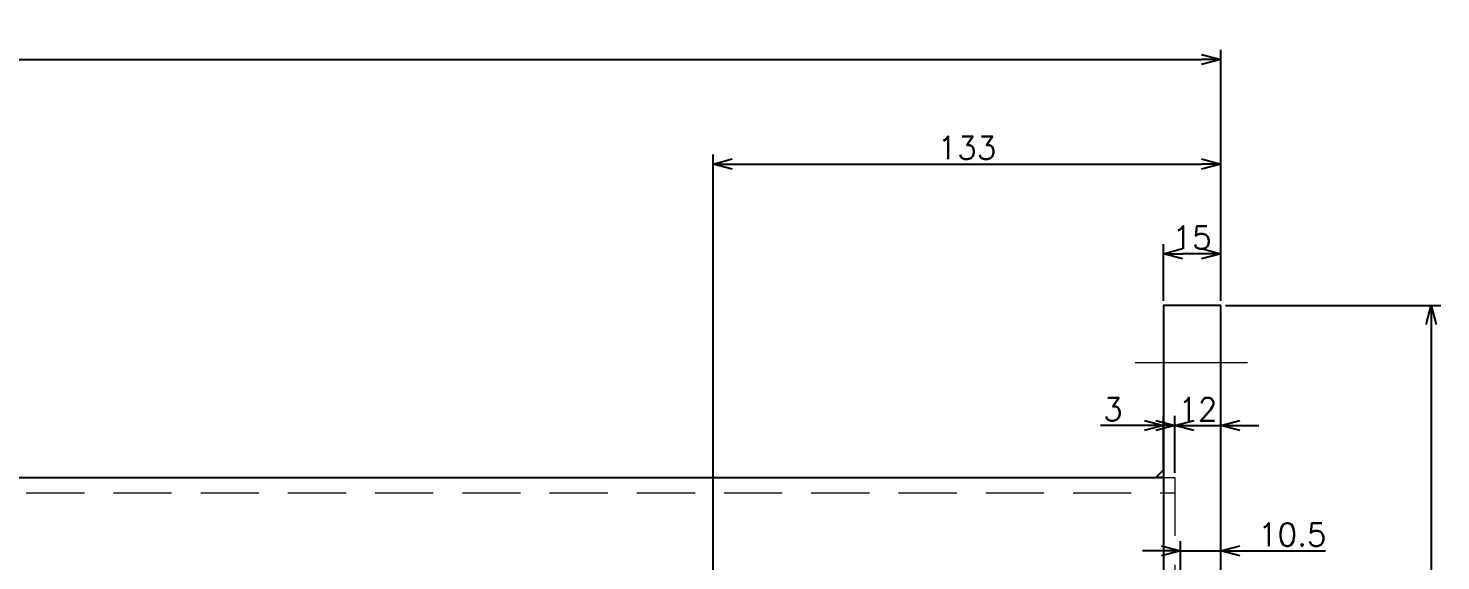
# Model space of a CAD drawing. Header units: millimetres. Extents: x 0 to 38884, y -3675 to 8056.
# Drawn here: x 12527.2 to 12897.3, y 5550.6 to 5690.2 of the extents above; entities that cross this region are included whole.
import ezdxf

# ---------------------------------------------------------------- set-up
doc = ezdxf.new("R2010")
doc.units = ezdxf.units.MM
doc.header["$LTSCALE"] = 2.4
doc.header["$PDMODE"] = 99
doc.header["$PDSIZE"] = 1
doc.linetypes.add('CENTER2', pattern=[28.575, 19.05, -3.175, 3.175, -3.175])
doc.linetypes.add('HIDDEN', pattern=[9.525, 6.35, -3.175])
for name, color, linetype, lineweight in [('04_HIDDEN', 2, 'HIDDEN', 13), ('05_CENTER', 4, 'CENTER2', 13), ('08_DIM', 3, 'Continuous', 13)]:
    doc.layers.add(name, color=color, linetype=linetype, lineweight=lineweight)
doc.styles.add('KSS_TXT', font='txt.shx', dxfattribs={"bigfont": 'extfont2.shx'})
doc.dimstyles.new('KSS_DIM', dxfattribs={"dimscale": 2, "dimtxt": 3, "dimasz": 2.5, "dimexe": 1.25, "dimexo": 0.625, "dimtad": 1, "dimdsep": 46, "dimtxsty": 'KSS_TXT', "dimblk": 'OPEN30', "dimcen": 0, "dimazin": 2, "dimtfac": 0.75, "dimtmove": 0, "dimatfit": 3, "dimldrblk": 'OPEN30', "dimfxl": 1.25, "dimtolj": 1, "dimarcsym": 0})

# ---------------------------------------------------------------- blocks, each defined once
blk = doc.blocks.new('_Open30')
at = {"color": 0, "linetype": 'ByBlock', "lineweight": -2}
for p, q in [((-1, 0.268), (0, 0)), ((0, 0), (-1, -0.268)), ((0, 0), (-1, 0))]:
    blk.add_line(p, q, dxfattribs=at)
blk = doc.blocks.new('*D402')
at = {"layer": '08_DIM', "color": 0, "lineweight": -2, "transparency": 16777216}
for p, q in [((12706.67, 5513.54), (12706.67, 5657.06)), ((12839.67, 5618.75), (12839.67, 5657.06)), ((12711.67, 5654.56), (12834.67, 5654.56))]:
    blk.add_line(p, q, dxfattribs=at)
at = {"layer": 'Defpoints', "color": 0, "transparency": 16777216}
for p in [(12839.67, 5654.56), (12839.67, 5617.5), (12706.67, 5512.29)]:
    blk.add_point(p, dxfattribs=at)
at = {"layer": '08_DIM', "color": 0, "lineweight": -2, "transparency": 16777216, "xscale": 5, "yscale": 5, "zscale": 5, "rotation": 180}
blk.add_blockref('_Open30', (12706.67, 5654.56), dxfattribs=at)
at = {"layer": '08_DIM', "color": 0, "lineweight": -2, "transparency": 16777216, "xscale": 5, "yscale": 5, "zscale": 5}
blk.add_blockref('_Open30', (12839.67, 5654.56), dxfattribs=at)
at = {"layer": '08_DIM', "color": 0, "transparency": 16777216, "insert": (12773.17, 5658.81), "char_height": 6, "attachment_point": 5, "style": 'KSS_TXT'}
blk.add_mtext('\\A1;133', dxfattribs=at)
blk = doc.blocks.new('A$C0BC729B8_1')
at = {"color": 0}
blk.add_line((9, 69.9), (1285, 69.9), dxfattribs=at)
blk.add_lwpolyline([(1300, 115), (1285, 115), (1285, -115), (1300, -115)], close=True, dxfattribs=at)
at = {"color": 3}
blk.add_lwpolyline([(1285, 69.9), (1283, 69.9), (1283, 69.9), (1285, 71.9)], close=True, dxfattribs=at)
at = {"layer": '04_HIDDEN'}
for p, q in [((1285, 69.9), (1288, 69.9)), ((1288, 69.9), (1288, -69.9)), ((4, 65.9), (1288, 65.9))]:
    blk.add_line(p, q, dxfattribs=at)
at = {"layer": '05_CENTER'}
blk.add_line((1307, 100), (1277.62, 100), dxfattribs=at)
blk = doc.blocks.new('*D579')
at = {"layer": '08_DIM', "color": 0, "lineweight": -2, "transparency": 16777216}
for p, q in [((12822.67, 5586.06), (12817.67, 5586.06)), ((12827.67, 5573.65), (12827.67, 5588.56)), ((12827.67, 5586.06), (12839.67, 5586.06)), ((12839.67, 5573.65), (12839.67, 5588.56)), ((12844.67, 5586.06), (12849.67, 5586.06))]:
    blk.add_line(p, q, dxfattribs=at)
at = {"layer": 'Defpoints', "color": 0, "transparency": 16777216}
for p in [(12839.67, 5586.06), (12827.67, 5572.4), (12839.67, 5572.4)]:
    blk.add_point(p, dxfattribs=at)
at = {"layer": '08_DIM', "color": 0, "lineweight": -2, "transparency": 16777216, "xscale": 5, "yscale": 5, "zscale": 5}
blk.add_blockref('_Open30', (12827.67, 5586.06), dxfattribs=at)
at = {"layer": '08_DIM', "color": 0, "lineweight": -2, "transparency": 16777216, "xscale": 5, "yscale": 5, "zscale": 5, "rotation": 180}
blk.add_blockref('_Open30', (12839.67, 5586.06), dxfattribs=at)
at = {"layer": '08_DIM', "color": 0, "transparency": 16777216, "insert": (12833.67, 5590.31), "char_height": 6, "attachment_point": 5, "style": 'KSS_TXT'}
blk.add_mtext('\\A1;12', dxfattribs=at)
blk = doc.blocks.new('*D580')
at = {"layer": '08_DIM', "color": 0, "lineweight": -2, "transparency": 16777216}
for p, q in [((12819.67, 5586.06), (12808.17, 5586.06)), ((12824.67, 5573.65), (12824.67, 5588.56)), ((12827.67, 5586.06), (12824.67, 5586.06)), ((12827.67, 5573.65), (12827.67, 5588.56)), ((12832.67, 5586.06), (12837.67, 5586.06))]:
    blk.add_line(p, q, dxfattribs=at)
at = {"layer": 'Defpoints', "color": 0, "transparency": 16777216}
for p in [(12824.67, 5586.06), (12824.67, 5572.4), (12827.67, 5572.4)]:
    blk.add_point(p, dxfattribs=at)
at = {"layer": '08_DIM', "color": 0, "lineweight": -2, "transparency": 16777216, "xscale": 5, "yscale": 5, "zscale": 5}
blk.add_blockref('_Open30', (12824.67, 5586.06), dxfattribs=at)
at = {"layer": '08_DIM', "color": 0, "lineweight": -2, "transparency": 16777216, "xscale": 5, "yscale": 5, "zscale": 5, "rotation": 180}
blk.add_blockref('_Open30', (12827.67, 5586.06), dxfattribs=at)
at = {"layer": '08_DIM', "color": 0, "transparency": 16777216, "insert": (12811.42, 5590.31), "char_height": 6, "attachment_point": 5, "style": 'KSS_TXT'}
blk.add_mtext('\\A1;3', dxfattribs=at)
blk = doc.blocks.new('*D581')
at = {"layer": '08_DIM', "color": 0, "lineweight": -2, "transparency": 16777216}
for p, q in [((12840.92, 5617.5), (12897.34, 5617.5)), ((12894.84, 5612.5), (12894.84, 5392.5)), ((12840.92, 5387.5), (12897.34, 5387.5))]:
    blk.add_line(p, q, dxfattribs=at)
at = {"layer": 'Defpoints', "color": 0, "transparency": 16777216}
for p in [(12839.67, 5617.5), (12839.67, 5387.5), (12894.84, 5387.5)]:
    blk.add_point(p, dxfattribs=at)
at = {"layer": '08_DIM', "color": 0, "lineweight": -2, "transparency": 16777216, "xscale": 5, "yscale": 5, "zscale": 5}
for p, rotation in [((12894.84, 5617.5), 90), ((12894.84, 5387.5), 270)]:
    blk.add_blockref('_Open30', p, dxfattribs=dict(at, rotation=rotation))
at = {"layer": '08_DIM', "color": 0, "transparency": 16777216, "insert": (12890.59, 5502.5), "char_height": 6, "attachment_point": 5, "rotation": 90, "style": 'KSS_TXT'}
blk.add_mtext('\\A1;230', dxfattribs=at)
blk = doc.blocks.new('*D582')
at = {"layer": '08_DIM', "color": 0, "lineweight": -2, "transparency": 16777216}
for p, q in [((12824.67, 5618.75), (12824.67, 5633.56)), ((12834.67, 5631.06), (12829.67, 5631.06)), ((12839.67, 5618.75), (12839.67, 5633.56))]:
    blk.add_line(p, q, dxfattribs=at)
at = {"layer": 'Defpoints', "color": 0, "transparency": 16777216}
for p in [(12824.67, 5631.06), (12824.67, 5617.5), (12839.67, 5617.5)]:
    blk.add_point(p, dxfattribs=at)
at = {"layer": '08_DIM', "color": 0, "lineweight": -2, "transparency": 16777216, "xscale": 5, "yscale": 5, "zscale": 5, "rotation": 180}
blk.add_blockref('_Open30', (12824.67, 5631.06), dxfattribs=at)
at = {"layer": '08_DIM', "color": 0, "lineweight": -2, "transparency": 16777216, "xscale": 5, "yscale": 5, "zscale": 5}
blk.add_blockref('_Open30', (12839.67, 5631.06), dxfattribs=at)
at = {"layer": '08_DIM', "color": 0, "transparency": 16777216, "insert": (12832.17, 5635.31), "char_height": 6, "attachment_point": 5, "style": 'KSS_TXT'}
blk.add_mtext('\\A1;15', dxfattribs=at)
blk = doc.blocks.new('*D583')
at = {"layer": '08_DIM', "color": 0, "lineweight": -2, "transparency": 16777216}
for p, q in [((12824.17, 5553.22), (12819.17, 5553.22)), ((12829.17, 5534.75), (12829.17, 5555.72)), ((12829.17, 5553.22), (12839.67, 5553.22)), ((12839.67, 5541.75), (12839.67, 5555.72)), ((12844.67, 5553.22), (12867.17, 5553.22))]:
    blk.add_line(p, q, dxfattribs=at)
at = {"layer": 'Defpoints', "color": 0, "transparency": 16777216}
for p in [(12839.67, 5553.22), (12839.67, 5540.5), (12829.17, 5533.5)]:
    blk.add_point(p, dxfattribs=at)
at = {"layer": '08_DIM', "color": 0, "lineweight": -2, "transparency": 16777216, "xscale": 5, "yscale": 5, "zscale": 5}
blk.add_blockref('_Open30', (12829.17, 5553.22), dxfattribs=at)
at = {"layer": '08_DIM', "color": 0, "lineweight": -2, "transparency": 16777216, "xscale": 5, "yscale": 5, "zscale": 5, "rotation": 180}
blk.add_blockref('_Open30', (12839.67, 5553.22), dxfattribs=at)
at = {"layer": '08_DIM', "color": 0, "transparency": 16777216, "insert": (12858.42, 5557.48), "char_height": 6, "attachment_point": 5, "style": 'KSS_TXT'}
blk.add_mtext('\\A1;10.5', dxfattribs=at)
blk = doc.blocks.new('*D594')
at = {"layer": '08_DIM', "color": 0, "lineweight": -2, "transparency": 16777216}
for p, q in [((11539.67, 5608.75), (11539.67, 5684.47)), ((11544.67, 5681.97), (12834.67, 5681.97)), ((12839.67, 5618.75), (12839.67, 5684.47))]:
    blk.add_line(p, q, dxfattribs=at)
at = {"layer": 'Defpoints', "color": 0, "transparency": 16777216}
for p in [(12839.67, 5681.97), (12839.67, 5617.5), (11539.67, 5607.5)]:
    blk.add_point(p, dxfattribs=at)
at = {"layer": '08_DIM', "color": 0, "lineweight": -2, "transparency": 16777216, "xscale": 5, "yscale": 5, "zscale": 5, "rotation": 180}
blk.add_blockref('_Open30', (11539.67, 5681.97), dxfattribs=at)
at = {"layer": '08_DIM', "color": 0, "lineweight": -2, "transparency": 16777216, "xscale": 5, "yscale": 5, "zscale": 5}
blk.add_blockref('_Open30', (12839.67, 5681.97), dxfattribs=at)
at = {"layer": '08_DIM', "color": 0, "transparency": 16777216, "insert": (12189.67, 5686.22), "char_height": 6, "attachment_point": 5, "style": 'KSS_TXT'}
blk.add_mtext('\\A1;1300', dxfattribs=at)

msp = doc.modelspace()

# ---------------------------------------------------------------- block references
msp.add_blockref('A$C0BC729B8_1', (11539.6744, 5502.5019))

# ---------------------------------------------------------------- dimensions: what is measured, and where the dimension line sits
at = {"layer": '08_DIM'}
for base, p1, p2, picture, middle in [((12839.6744, 5681.9671), (11539.6744, 5607.5019), (12839.6744, 5617.5019), '*D594', (12189.6744, 5686.2171)), ((12839.6744, 5654.5569), (12706.6744, 5512.2908), (12839.6744, 5617.5019), '*D402', (12773.1744, 5658.8069)), ((12824.6744, 5631.0588), (12839.6744, 5617.5019), (12824.6744, 5617.5019), '*D582', (12832.1744, 5635.313)), ((12824.6744, 5586.0561), (12827.6744, 5572.4019), (12824.6744, 5572.4019), '*D580', (12811.4244, 5590.3061)), ((12839.6744, 5586.0561), (12827.6744, 5572.4019), (12839.6744, 5572.4019), '*D579', (12833.6744, 5590.3061)), ((12839.6744, 5553.2213), (12829.1744, 5533.5019), (12839.6744, 5540.4962), '*D583', (12858.4244, 5557.4754))]:
    dim = msp.add_linear_dim(base=base, p1=p1, p2=p2, dimstyle='KSS_DIM', override={"dimscale": 2, "dimarcsym": 1}, dxfattribs=at)
    dim.commit()
    dim.dimension.update_dxf_attribs({"geometry": picture, "text_midpoint": middle})
dim = msp.add_linear_dim(base=(12894.8383, 5387.5019), p1=(12839.6744, 5617.5019), p2=(12839.6744, 5387.5019), angle=90, dimstyle='KSS_DIM', override={"dimscale": 2, "dimarcsym": 1}, dxfattribs=at)
dim.commit()
dim.dimension.update_dxf_attribs({"geometry": '*D581', "text_midpoint": (12890.5883, 5502.5019)})

doc.saveas('drawing.dxf')
